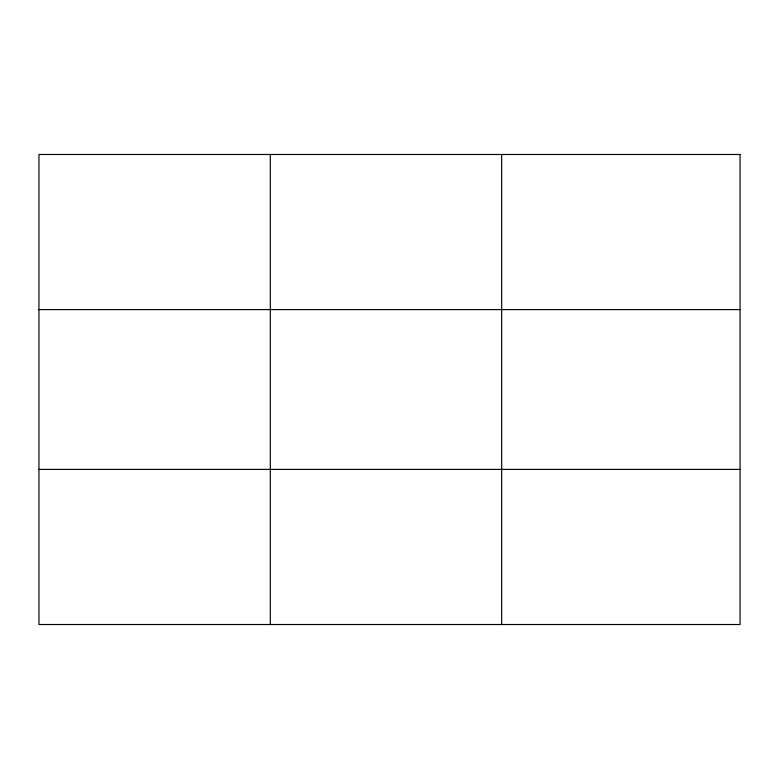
<?xml version="1.0" encoding="UTF-8"?>
<svg xmlns="http://www.w3.org/2000/svg" width="779" height="779" viewBox="0 0 779 779"><rect width="100%" height="100%" fill="white"/><g stroke="black" fill="none" stroke-linecap="round" stroke-linejoin="round"><path stroke-width="1.17" d="M270.313 624.524L270.313 154.476M501.676 624.524L501.676 154.476M38.95 309.594L740.05 309.594M38.95 469.406L740.05 469.406M740.05 154.476L740.05 624.524L38.95 624.524L38.95 154.476L740.05 154.476"/></g></svg>
